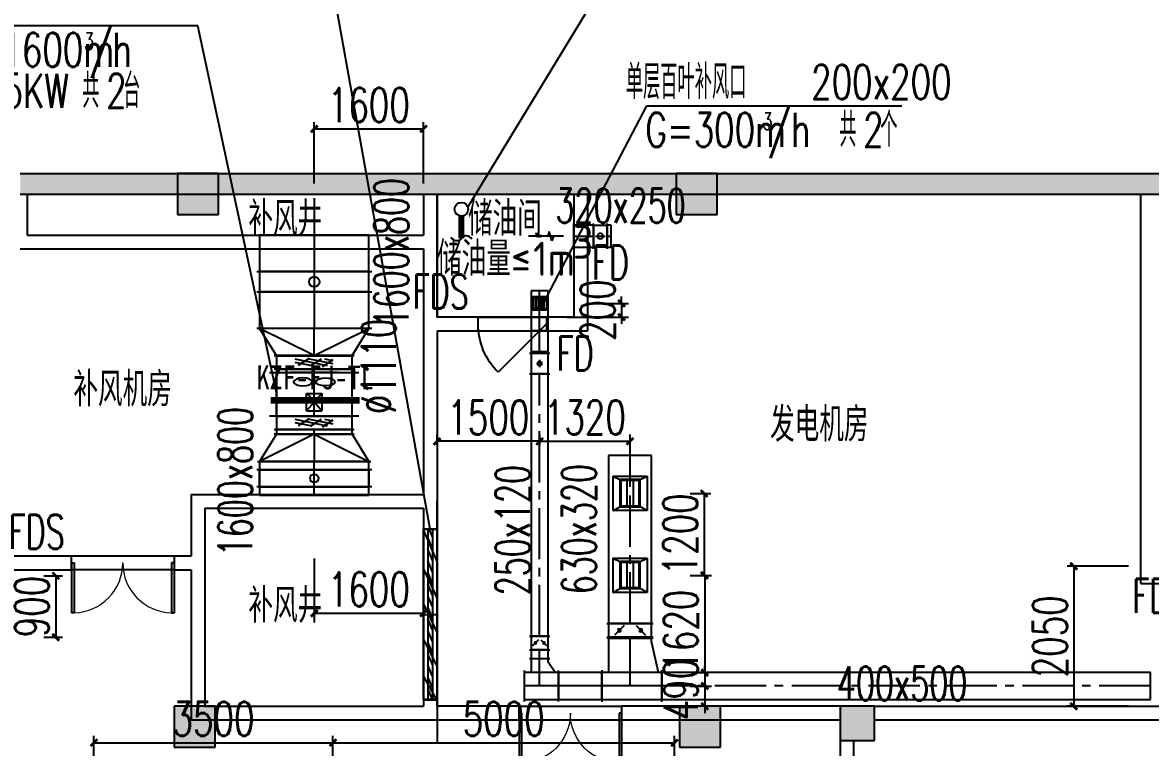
# Model space of a CAD drawing. Extents: x -70335 to 1144202, y 0 to 1100440.
# Drawn here: x 205474 to 221982, y 1000454 to 1011069 of the extents above; entities that cross this region are included whole.
import ezdxf
from ezdxf.enums import TextEntityAlignment as Align

# ---------------------------------------------------------------- set-up
doc = ezdxf.new("R2010")
doc.units = 0
doc.header["$LTSCALE"] = 1000
doc.linetypes.add('CENTER2', pattern=[1.125, 0.75, -0.125, 0.125, -0.125])
for name, color, linetype in [('0-标注', 4, 'Continuous'), ('1-标注', 2, 'Continuous'), ('2-房间名称', 7, 'Continuous'), ('3-建筑', 7, 'Continuous'), ('3-淡显', 8, 'Continuous'), ('DUCT-加压送风中心线', 5, 'CENTER2'), ('DUCT-加压送风法兰', 2, 'Continuous'), ('DUCT-加压送风管', 1, 'Continuous'), ('DUCT-加压送风管端线', 2, 'Continuous'), ('DUCT-加压送风阀门', 7, 'Continuous'), ('DUCT-排烟中心线', 5, 'CENTER2'), ('DUCT-排烟标注', 3, 'Continuous'), ('DUCT-排烟法兰', 4, 'Continuous'), ('DUCT-排烟管', 1, 'Continuous'), ('DUCT-排烟管端线', 4, 'Continuous'), ('DUCT-排烟阀门', 7, 'Continuous'), ('DUCT-排风风口', 7, 'Continuous'), ('FL', 7, 'Continuous'), ('L', 7, 'Continuous'), ('OTHER', 7, 'Continuous'), ('加压送风系统', 2, 'Continuous'), ('抗震支吊架', 2, 'Continuous'), ('标注-', 4, 'Continuous'), ('箭头', 7, 'Continuous')]:
    doc.layers.add(name, color=color, linetype=linetype)
doc.layers.add('阀门标注', color=6, linetype='Continuous', lineweight=0)
doc.styles.add('kzcad', font='', dxfattribs={"width": 0.8})
doc.styles.get("Standard").update_dxf_attribs({"font": 'gbenor.shx', "bigfont": 'gbcbig.shx'})
doc.styles.add('XP-BZ', font='simplex.shx', dxfattribs={"width": 0.65, "bigfont": 'gbcbig.shx'})
doc.styles.add('设备标注', font='simplex.shx', dxfattribs={"width": 0.7, "bigfont": 'gbcbig.shx'})
doc.styles.get('kzcad').set_extended_font_data('SimSun')
doc.dimstyles.new('sm150', dxfattribs={"dimtxt": 500, "dimasz": 100, "dimexe": 100, "dimexo": 75, "dimgap": 100, "dimtad": 1, "dimdec": 0, "dimrnd": 10, "dimzin": 0, "dimdsep": 46, "dimtxsty": '设备标注', "dimblk": 'ARCHTICK', "dimcen": 0.09, "dimclrd": 4, "dimclre": 4, "dimclrt": 4, "dimadec": 0, "dimazin": 0, "dimtfac": 1, "dimtdec": 0, "dimtix": 1, "dimtmove": 2, "dimatfit": 3, "dimldrblk": 'ARCHTICK', "dimfxl": 800, "dimfxlon": 1, "dimtolj": 1, "dimtzin": 0, "dimarcsym": 0})

# ---------------------------------------------------------------- blocks, each defined once
blk = doc.blocks.new('_ArchTick')
at = {"color": 0, "linetype": 'ByBlock', "const_width": 0.4}
blk.add_lwpolyline([(-0.5, -0.5), (0.5, 0.5)], dxfattribs=at)
blk = doc.blocks.new('*D1160')
at = {"layer": '1-标注', "color": 4, "lineweight": -2, "transparency": 16777216}
for p, q in [((206519, 1000181), (206519, 1000623)), ((210017, 1000181), (210017, 1000623)), ((206519, 1000523), (210017, 1000523))]:
    blk.add_line(p, q, dxfattribs=at)
at = {"layer": 'Defpoints', "color": 0, "transparency": 16777216}
for p in [(210017, 1000523), (206519, 999158, 2600), (210017, 999158, 2600)]:
    blk.add_point(p, dxfattribs=at)
at = {"layer": '1-标注', "color": 4, "lineweight": -2, "transparency": 16777216, "xscale": 100, "yscale": 100, "zscale": 100, "rotation": 180}
blk.add_blockref('_ArchTick', (206519, 1000523), dxfattribs=at)
at = {"layer": '1-标注', "color": 4, "lineweight": -2, "transparency": 16777216, "xscale": 100, "yscale": 100, "zscale": 100}
blk.add_blockref('_ArchTick', (210017, 1000523), dxfattribs=at)
at = {"layer": '1-标注', "color": 4, "transparency": 16777216, "insert": (208268, 1000873), "char_height": 500, "attachment_point": 5, "style": '设备标注'}
blk.add_mtext('\\A1;3500', dxfattribs=at)
blk = doc.blocks.new('*D1161')
at = {"layer": '1-标注', "color": 4, "lineweight": -2, "transparency": 16777216}
for p, q in [((210017, 1000282), (210017, 1000623)), ((215017, 999926), (215017, 1000623)), ((210017, 1000523), (215017, 1000523))]:
    blk.add_line(p, q, dxfattribs=at)
at = {"layer": 'Defpoints', "color": 0, "transparency": 16777216}
for p in [(215017, 1000523), (210017, 1000207), (215017, 999851)]:
    blk.add_point(p, dxfattribs=at)
at = {"layer": '1-标注', "color": 4, "lineweight": -2, "transparency": 16777216, "xscale": 100, "yscale": 100, "zscale": 100, "rotation": 180}
blk.add_blockref('_ArchTick', (210017, 1000523), dxfattribs=at)
at = {"layer": '1-标注', "color": 4, "lineweight": -2, "transparency": 16777216, "xscale": 100, "yscale": 100, "zscale": 100}
blk.add_blockref('_ArchTick', (215017, 1000523), dxfattribs=at)
at = {"layer": '1-标注', "color": 4, "transparency": 16777216, "insert": (212517, 1000873), "char_height": 500, "attachment_point": 5, "style": '设备标注'}
blk.add_mtext('\\A1;5000', dxfattribs=at)
blk = doc.blocks.new('A$C7F19734B')
at = {"layer": 'FL'}
blk.add_line((64, 0), (64, 479), dxfattribs=at)
at = {"layer": 'L'}
blk.add_solid([(88, 303), (39, 303), (64, 479)], dxfattribs=at)
at = {"layer": 'OTHER'}
for p, q in [((-2, 195), (64, 216)), ((130, 159), (-2, 195)), ((64, 138), (130, 159))]:
    blk.add_line(p, q, dxfattribs=at)
blk = doc.blocks.new('A$C6E3E0467')
at = {"layer": '箭头', "color": 7, "xscale": -2.1260625, "yscale": 2.1260625, "zscale": 2.1260625, "rotation": 270}
blk.add_blockref('A$C7F19734B', (0, 0), dxfattribs=at)
blk = doc.blocks.new('*D1173')
at = {"layer": '1-标注', "color": 4, "lineweight": -2, "transparency": 16777216}
for p, q in [((215525, 1001549), (215359, 1001549)), ((215459, 1001549), (215459, 1001649)), ((215459, 1001549), (215459, 1001057)), ((215459, 1001057), (215359, 1001057)), ((215459, 1001057), (215459, 1000957))]:
    blk.add_line(p, q, dxfattribs=at)
at = {"layer": 'Defpoints', "color": 0, "transparency": 16777216}
for p in [(215600, 1001549, 3), (215459, 1001057), (215517, 1001057)]:
    blk.add_point(p, dxfattribs=at)
at = {"layer": '1-标注', "color": 4, "lineweight": -2, "transparency": 16777216, "xscale": 100, "yscale": 100, "zscale": 100}
for p, rotation in [((215459, 1001549), 270), ((215459, 1001057), 90)]:
    blk.add_blockref('_ArchTick', p, dxfattribs=dict(at, rotation=rotation))
at = {"layer": '1-标注', "color": 4, "transparency": 16777216, "insert": (215109, 1001303), "char_height": 500, "attachment_point": 5, "rotation": 90, "style": '设备标注'}
blk.add_mtext('\\A1;490', dxfattribs=at)
blk = doc.blocks.new('*D1174')
at = {"layer": '1-标注', "color": 4, "lineweight": -2, "transparency": 16777216}
for p, q in [((211542, 1004888), (211542, 1005037)), ((213043, 1004888), (213043, 1005037)), ((213043, 1004937), (211542, 1004937))]:
    blk.add_line(p, q, dxfattribs=at)
at = {"layer": 'Defpoints', "color": 0, "transparency": 16777216}
for p in [(211542, 1004937), (211542, 1004813), (213043, 1004813)]:
    blk.add_point(p, dxfattribs=at)
at = {"layer": '1-标注', "color": 4, "lineweight": -2, "transparency": 16777216, "xscale": 100, "yscale": 100, "zscale": 100, "rotation": 180}
blk.add_blockref('_ArchTick', (211542, 1004937), dxfattribs=at)
at = {"layer": '1-标注', "color": 4, "lineweight": -2, "transparency": 16777216, "xscale": 100, "yscale": 100, "zscale": 100}
blk.add_blockref('_ArchTick', (213043, 1004937), dxfattribs=at)
at = {"layer": '1-标注', "color": 4, "transparency": 16777216, "insert": (212292, 1005287), "char_height": 500, "attachment_point": 5, "style": '设备标注'}
blk.add_mtext('\\A1;1500', dxfattribs=at)
blk = doc.blocks.new('*D1175')
at = {"layer": '1-标注', "color": 4, "lineweight": -2, "transparency": 16777216}
for p, q in [((213043, 1004888), (213043, 1005037)), ((214366, 1004376), (214366, 1005037)), ((213043, 1004937), (214366, 1004937))]:
    blk.add_line(p, q, dxfattribs=at)
at = {"layer": 'Defpoints', "color": 0, "transparency": 16777216}
for p in [(214366, 1004937), (213043, 1004813), (214366, 1004301, 3)]:
    blk.add_point(p, dxfattribs=at)
at = {"layer": '1-标注', "color": 4, "lineweight": -2, "transparency": 16777216, "xscale": 100, "yscale": 100, "zscale": 100, "rotation": 180}
blk.add_blockref('_ArchTick', (213043, 1004937), dxfattribs=at)
at = {"layer": '1-标注', "color": 4, "lineweight": -2, "transparency": 16777216, "xscale": 100, "yscale": 100, "zscale": 100}
blk.add_blockref('_ArchTick', (214366, 1004937), dxfattribs=at)
at = {"layer": '1-标注', "color": 4, "transparency": 16777216, "insert": (213704, 1005287), "char_height": 500, "attachment_point": 5, "style": '设备标注'}
blk.add_mtext('\\A1;1320', dxfattribs=at)
blk = doc.blocks.new('*D1176')
at = {"layer": '1-标注', "color": 4, "lineweight": -2, "transparency": 16777216}
for p, q in [((214241, 1006957), (214241, 1007057)), ((213964, 1006957), (214341, 1006957)), ((214241, 1006957), (214241, 1006757)), ((213441, 1006757), (214341, 1006757)), ((214241, 1006757), (214241, 1006657))]:
    blk.add_line(p, q, dxfattribs=at)
at = {"layer": 'Defpoints', "color": 0, "transparency": 16777216}
for p in [(213143, 1006957, 2600), (213143, 1006757), (214241, 1006757)]:
    blk.add_point(p, dxfattribs=at)
at = {"layer": '1-标注', "color": 4, "lineweight": -2, "transparency": 16777216, "xscale": 100, "yscale": 100, "zscale": 100}
for p, rotation in [((214241, 1006957), 270), ((214241, 1006757), 90)]:
    blk.add_blockref('_ArchTick', p, dxfattribs=dict(at, rotation=rotation))
at = {"layer": '1-标注', "color": 4, "transparency": 16777216, "insert": (213891, 1006857), "char_height": 500, "attachment_point": 5, "rotation": 90, "style": '设备标注'}
blk.add_mtext('\\A1;200', dxfattribs=at)
blk = doc.blocks.new('*D1219')
at = {"layer": '1-标注', "color": 4, "lineweight": -2, "transparency": 16777216}
for p, q in [((221661, 1003107), (220761, 1003107)), ((220861, 1003107), (220861, 1001057)), ((221661, 1001057), (220761, 1001057))]:
    blk.add_line(p, q, dxfattribs=at)
at = {"layer": 'Defpoints', "color": 0, "transparency": 16777216}
for p in [(222969, 1003107), (220861, 1001057), (222297, 1001057)]:
    blk.add_point(p, dxfattribs=at)
at = {"layer": '1-标注', "color": 4, "lineweight": -2, "transparency": 16777216, "xscale": 100, "yscale": 100, "zscale": 100}
for p, rotation in [((220861, 1003107), 90), ((220861, 1001057), 270)]:
    blk.add_blockref('_ArchTick', p, dxfattribs=dict(at, rotation=rotation))
at = {"layer": '1-标注', "color": 4, "transparency": 16777216, "insert": (220511, 1002082), "char_height": 500, "attachment_point": 5, "rotation": 90, "style": '设备标注'}
blk.add_mtext('\\A1;2050', dxfattribs=at)
blk = doc.blocks.new('*D1220')
at = {"layer": '1-标注', "color": 4, "lineweight": -2, "transparency": 16777216}
for p, q in [((215246, 1004174), (215550, 1004174)), ((215450, 1004174), (215450, 1002974)), ((215246, 1002974), (215550, 1002974))]:
    blk.add_line(p, q, dxfattribs=at)
at = {"layer": 'Defpoints', "color": 0, "transparency": 16777216}
for p in [(214616, 1004174, 2600), (214616, 1002974, 2600), (215450, 1002974)]:
    blk.add_point(p, dxfattribs=at)
at = {"layer": '1-标注', "color": 4, "lineweight": -2, "transparency": 16777216, "xscale": 100, "yscale": 100, "zscale": 100}
for p, rotation in [((215450, 1004174), 90), ((215450, 1002974), 270)]:
    blk.add_blockref('_ArchTick', p, dxfattribs=dict(at, rotation=rotation))
at = {"layer": '1-标注', "color": 4, "transparency": 16777216, "insert": (215100, 1003574), "char_height": 500, "attachment_point": 5, "rotation": 90, "style": '设备标注'}
blk.add_mtext('\\A1;1200', dxfattribs=at)
blk = doc.blocks.new('*D1221')
at = {"layer": '1-标注', "color": 4, "lineweight": -2, "transparency": 16777216}
for p, q in [((215321, 1002974), (215559, 1002974)), ((215459, 1002974), (215459, 1001354)), ((215242, 1001354), (215559, 1001354))]:
    blk.add_line(p, q, dxfattribs=at)
at = {"layer": 'Defpoints', "color": 0, "transparency": 16777216}
for p in [(215246, 1002974), (215167, 1001354, 3), (215459, 1001354)]:
    blk.add_point(p, dxfattribs=at)
at = {"layer": '1-标注', "color": 4, "lineweight": -2, "transparency": 16777216, "xscale": 100, "yscale": 100, "zscale": 100}
for p, rotation in [((215459, 1002974), 90), ((215459, 1001354), 270)]:
    blk.add_blockref('_ArchTick', p, dxfattribs=dict(at, rotation=rotation))
at = {"layer": '1-标注', "color": 4, "transparency": 16777216, "insert": (215109, 1002164), "char_height": 500, "attachment_point": 5, "rotation": 90, "style": '设备标注'}
blk.add_mtext('\\A1;1620', dxfattribs=at)
blk = doc.blocks.new('*D1257')
at = {"layer": '1-标注', "color": 4, "lineweight": -2, "transparency": 16777216}
for p, q in [((205787, 1002968), (206060, 1002968)), ((205960, 1002968), (205960, 1002069)), ((205787, 1002069), (206060, 1002069))]:
    blk.add_line(p, q, dxfattribs=at)
at = {"layer": 'Defpoints', "color": 0, "transparency": 16777216}
for p in [(205104, 1002968, 3000), (205104, 1002069, 3000), (205960, 1002069)]:
    blk.add_point(p, dxfattribs=at)
at = {"layer": '1-标注', "color": 4, "lineweight": -2, "transparency": 16777216, "xscale": 100, "yscale": 100, "zscale": 100}
for p, rotation in [((205960, 1002968), 90), ((205960, 1002069), 270)]:
    blk.add_blockref('_ArchTick', p, dxfattribs=dict(at, rotation=rotation))
at = {"layer": '1-标注', "color": 4, "transparency": 16777216, "insert": (205610, 1002518), "char_height": 500, "attachment_point": 5, "rotation": 90, "style": '设备标注'}
blk.add_mtext('\\A1;900', dxfattribs=at)
blk = doc.blocks.new('$DGFH')
blk.add_lwpolyline([(0.07, -1.01, -0.575183), (0, 0, 0.604745), (-0.11, 1.01, 16.924828)], format="xyb")
blk = doc.blocks.new('$WINLIB2D$00000039')
at = {"color": 0}
for points in [[(-0.5, 0.5), (-0.5, -0.5)], [(0.5, 0.5), (-0.5, 0.5)], [(0.5, -0.5), (0.5, 0.5)], [(-0.5, 0.1667), (0.5, 0.1667)], [(-0.3839, -0.1667), (-0.448, 0.1667)], [(-0.3159, -0.1667), (-0.38, 0.1667)], [(-0.2479, -0.1667), (-0.312, 0.1667)], [(-0.1799, -0.1667), (-0.244, 0.1667)], [(-0.1119, -0.1667), (-0.176, 0.1667)], [(-0.0439, -0.1667), (-0.108, 0.1667)], [(0.0241, -0.1667), (-0.04, 0.1667)], [(0.0921, -0.1667), (0.028, 0.1667)], [(0.16, -0.1667), (0.0959, 0.1667)], [(0.228, -0.1667), (0.1639, 0.1667)], [(0.296, -0.1667), (0.2319, 0.1667)], [(0.364, -0.1667), (0.2999, 0.1667)], [(0.432, -0.1667), (0.3679, 0.1667)], [(0.5, -0.1667), (0.4359, 0.1667)], [(-0.4519, -0.1667), (-0.5, 0.0836)], [(-0.5, -0.1667), (0.5, -0.1667)], [(0.5, -0.5), (-0.5, -0.5)]]:
    blk.add_lwpolyline(points, dxfattribs=at)
blk = doc.blocks.new('$DorLib2D$00000002')
for p, q in [((-0.5, 0), (-0.5, 0.4875)), ((-0.475, 0.4875), (-0.5, 0.4875)), ((-0.475, 0), (-0.475, 0.4875)), ((0.475, 0), (0.475, 0.4875)), ((0.475, 0.4875), (0.5, 0.4875)), ((0.5, 0), (0.5, 0.4875)), ((-0.5, 0), (-0.475, 0)), ((0.5, 0), (0.475, 0))]:
    blk.add_line(p, q)
at = {"lineweight": 13}
for centre, start, end in [((-0.4875, 0), 0, 88.53072), ((0.4875, 0), 91.46928, 180)]:
    blk.add_arc(centre, 0.4875, start, end, dxfattribs=at)
blk = doc.blocks.new('$DorLib2D$00000114')
at = {"color": 0}
blk.add_line((0.5, 0), (-0.207, 0.707), dxfattribs=at)
blk.add_arc((0.5, 0), 1, 135, 180, dxfattribs=at)
blk = doc.blocks.new('*D2923')
at = {"layer": '1-标注', "color": 4, "lineweight": -2, "transparency": 16777216}
for p, q in [((209744, 1008712), (209744, 1009612)), ((209744, 1009512), (211342, 1009512)), ((211342, 1008712), (211342, 1009612))]:
    blk.add_line(p, q, dxfattribs=at)
at = {"layer": 'Defpoints', "color": 0, "transparency": 16777216}
for p in [(211342, 1009512), (209744, 1007957), (211342, 1007957)]:
    blk.add_point(p, dxfattribs=at)
at = {"layer": '1-标注', "color": 4, "lineweight": -2, "transparency": 16777216, "xscale": 100, "yscale": 100, "zscale": 100, "rotation": 180}
blk.add_blockref('_ArchTick', (209744, 1009512), dxfattribs=at)
at = {"layer": '1-标注', "color": 4, "lineweight": -2, "transparency": 16777216, "xscale": 100, "yscale": 100, "zscale": 100}
blk.add_blockref('_ArchTick', (211342, 1009512), dxfattribs=at)
at = {"layer": '1-标注', "color": 4, "transparency": 16777216, "insert": (210543, 1009862), "char_height": 500, "attachment_point": 5, "style": '设备标注'}
blk.add_mtext('\\A1;1600', dxfattribs=at)
blk = doc.blocks.new('*D2924')
at = {"layer": '1-标注', "color": 4, "lineweight": -2, "transparency": 16777216}
for p, q in [((209744, 1003220), (209744, 1002320)), ((211342, 1003220), (211342, 1002320)), ((209744, 1002420), (211342, 1002420))]:
    blk.add_line(p, q, dxfattribs=at)
at = {"layer": 'Defpoints', "color": 0, "transparency": 16777216}
for p in [(209744, 1004149, 3), (211342, 1003957), (211342, 1002420)]:
    blk.add_point(p, dxfattribs=at)
at = {"layer": '1-标注', "color": 4, "lineweight": -2, "transparency": 16777216, "xscale": 100, "yscale": 100, "zscale": 100, "rotation": 180}
blk.add_blockref('_ArchTick', (209744, 1002420), dxfattribs=at)
at = {"layer": '1-标注', "color": 4, "lineweight": -2, "transparency": 16777216, "xscale": 100, "yscale": 100, "zscale": 100}
blk.add_blockref('_ArchTick', (211342, 1002420), dxfattribs=at)
at = {"layer": '1-标注', "color": 4, "transparency": 16777216, "insert": (210543, 1002770), "char_height": 500, "attachment_point": 5, "style": '设备标注'}
blk.add_mtext('\\A1;1600', dxfattribs=at)
blk = doc.blocks.new('00000593Cent')
at = {"lineweight": -2}
blk.add_line((-218.75, 0), (218.75, 0), dxfattribs=at)
at = {"color": 0, "linetype": 'ByBlock', "lineweight": -2}
blk.add_circle((0, 0), 125, dxfattribs=at)
blk = doc.blocks.new('00000593Body')
at = {"color": 0, "linetype": 'ByBlock', "lineweight": -2}
for p, q in [((250, 500), (-250, 500)), ((-250, -500), (-250, 500)), ((250, -500), (250, 500)), ((-250, -500), (250, -500))]:
    blk.add_line(p, q, dxfattribs=at)
blk = doc.blocks.new('00000589Body')
at = {"color": 0, "linetype": 'ByBlock', "lineweight": -2}
for p, q in [((250, 500), (-250, 500)), ((-250, -500), (-250, 500)), ((250, -500), (250, 500)), ((-250, -500), (250, -500))]:
    blk.add_line(p, q, dxfattribs=at)
at = {"color": 0, "linetype": 'ByBlock'}
for p, q in [((-125, -174), (120, 250)), ((-125, 26), (4, 250)), ((145, 69), (-105, 213)), ((125, -93), (-125, 51)), ((-53, -250), (125, 59)), ((96, -246), (-154, -102)), ((62, -250), (125, -141))]:
    blk.add_line(p, q, dxfattribs=at)
blk = doc.blocks.new('$风口$00000150')
for p, q in [((200, 450), (200, -450)), ((0, 300), (0, -300)), ((0, 300), (200, 300)), ((0, 294.9), (200, 183.8)), ((0, 158.6), (200, 55.5)), ((0, 35.7), (200, -65.2)), ((0, -88.2), (200, -184)), ((0, -217.8), (192.7, -300)), ((0, -300), (200, -300))]:
    blk.add_line(p, q)
blk = doc.blocks.new('$风口$00000108')
for p, q in [((-250, 135), (-190, 75)), ((-250, -135), (-250, 135)), ((250, 135), (200, 75)), ((250, 135), (250, -135)), ((200, 25), (-190, 25)), ((-250, -135), (-190, -75)), ((200, -25), (-190, -25)), ((200, -75), (250, -135)), ((250, -135), (-250, -135))]:
    blk.add_line(p, q)
at = {"linetype": 'Continuous'}
blk.add_line((250, 135), (-250, 135), dxfattribs=at)
at = {"lineweight": 40}
for p, q in [((-190, 75), (200, 75)), ((-190, -75), (-190, 75)), ((200, 75), (200, -75)), ((-190, -75), (200, -75))]:
    blk.add_line(p, q, dxfattribs=at)
blk = doc.blocks.new('00000556Cent_UP')
at = {"color": 0, "linetype": 'ByBlock', "lineweight": -2}
blk.add_line((175, -175), (-175, 175), dxfattribs=at)
for radius in [55.4, 37.5, 26.8]:
    blk.add_circle((0, 0), radius, dxfattribs=at)
blk = doc.blocks.new('00000556Cent_DN')
at = {"color": 0, "linetype": 'ByBlock', "lineweight": -2}
blk.add_line((175, 175), (-175, -175), dxfattribs=at)
for radius in [55.4, 37.5, 26.8]:
    blk.add_circle((0, 0), radius, dxfattribs=at)
blk = doc.blocks.new('00000556Body')
at = {"color": 0, "linetype": 'ByBlock', "lineweight": -2}
for p, q in [((250, 500), (-250, 500)), ((-250, -500), (-250, 500)), ((250, -500), (250, 500)), ((-250, -500), (250, -500))]:
    blk.add_line(p, q, dxfattribs=at)
blk = doc.blocks.new('00000594Cent')
at = {"lineweight": -2}
blk.add_line((-218.75, 0), (218.75, 0), dxfattribs=at)
at = {"color": 0, "linetype": 'ByBlock', "lineweight": -2}
blk.add_circle((0, 0), 125, dxfattribs=at)
blk = doc.blocks.new('00000594Body')
at = {"color": 0, "linetype": 'ByBlock', "lineweight": -2}
for p, q in [((-250, -500), (-250, 500)), ((250, 500), (-250, 500)), ((250, -500), (250, 500)), ((-250, -500), (250, -500))]:
    blk.add_line(p, q, dxfattribs=at)

msp = doc.modelspace()

# ---------------------------------------------------------------- hatches: boundary and pattern name
at = {"layer": '3-淡显'}
for points in [[(205441.7, 1008856.6), (205441.7, 1008556.6), (211441.7, 1008556.6), (211441.7, 1008856.6)], [(211441.7, 1008856.6), (211441.7, 1008556.6), (213641.7, 1008556.6), (213641.7, 1008856.6)], [(213641.7, 1008856.6), (213641.7, 1008556.6), (221941.7, 1008556.6), (221941.7, 1008856.6)], [(221941.7, 1008856.6), (221941.7, 1008556.6), (223241.7, 1008556.6), (223241.7, 1008856.6)], [(217941.7, 1000556.6), (217941.7, 1001056.6), (217441.7, 1001056.6), (217441.7, 1000556.6)]]:
    msp.add_hatch(color=256, dxfattribs=at).paths.add_polyline_path(points)
h = msp.add_hatch(color=256, dxfattribs=at)
h.dxf.hatch_style = 1
h.paths.add_polyline_path([(208341.7, 1008856.6), (207741.7, 1008856.6), (207741.7, 1008256.6), (208341.7, 1008256.6)])
h = msp.add_hatch(color=256, dxfattribs=at)
h.dxf.hatch_style = 1
h.paths.add_polyline_path([(215641.7, 1008856.6), (215041.7, 1008856.6), (215041.7, 1008256.6), (215641.7, 1008256.6)])
h = msp.add_hatch(color=256, dxfattribs=at)
h.dxf.hatch_style = 1
h.paths.add_polyline_path([(208291.7, 1001056.6), (207691.7, 1001056.6), (207691.7, 1000456.6), (208291.7, 1000456.6)])
h = msp.add_hatch(color=256, dxfattribs=at)
h.dxf.hatch_style = 1
h.paths.add_polyline_path([(215691.7, 1001056.6), (215091.7, 1001056.6), (215091.7, 1000456.6), (215691.7, 1000456.6)])
h = msp.add_hatch(color=256, dxfattribs=at)
h.dxf.hatch_style = 1
h.paths.add_polyline_path([(217941.7, 1001056.6), (217441.7, 1001056.6), (217441.7, 1000556.6), (217941.7, 1000556.6)])

# ---------------------------------------------------------------- linework, layer by layer
at = {"layer": '0-标注', "const_width": 90}
msp.add_lwpolyline([(211896.6, 1007908.7), (211896.6, 1007908.7, 0.4142136), (211896.6, 1007908.7), (211896.6, 1008236)], format="xyb", dxfattribs=at)
at = {"layer": '0-标注'}
msp.add_circle((211896.6, 1008336), 100, dxfattribs=at)
at = {"layer": '1-标注'}
msp.add_lwpolyline([(211541.7, 1008556.6), (213541.7, 1008556.6), (213541.7, 1006756.6), (211541.7, 1006756.6)], close=True, dxfattribs=at)
at = {"layer": '3-建筑'}
for p, q in [((205441.7, 1008856.6), (211441.7, 1008856.6)), ((211441.7, 1008856.6), (213641.7, 1008856.6)), ((213641.7, 1008856.6), (221941.7, 1008856.6)), ((221941.7, 1008856.6), (223241.7, 1008856.6)), ((205441.7, 1008556.6), (211441.7, 1008556.6)), ((205541.7, 1008556.6), (205541.7, 1007956.6)), ((211341.7, 1008556.6), (211341.7, 1007956.6)), ((211441.7, 1008556.6), (213641.7, 1008556.6)), ((211541.7, 1008556.6), (211541.7, 1007856.6)), ((213541.7, 1008556.6), (213541.7, 1006756.6)), ((213641.7, 1008556.6), (221941.7, 1008556.6)), ((213741.7, 1008556.6), (213741.7, 1006556.6)), ((221841.7, 1004456.6), (221841.7, 1008556.6)), ((221941.7, 1008556.6), (223241.7, 1008556.6)), ((205541.7, 1007956.6), (211341.7, 1007956.6)), ((211541.7, 1007856.6), (211541.7, 1006756.6)), ((205441.7, 1007756.6), (211341.7, 1007756.6)), ((211341.7, 1007756.6), (211341.7, 1006656.6)), ((211341.7, 1006656.6), (211341.7, 1004156.6)), ((212141.7, 1006756.6), (211541.7, 1006756.6)), ((212141.7, 1006756.6), (213141.7, 1006756.6)), ((212141.7, 1006556.6), (212141.7, 1006756.6)), ((213541.7, 1006756.6), (213141.7, 1006756.6)), ((213141.7, 1006756.6), (213141.7, 1006556.6)), ((211541.7, 1006556.6), (212141.7, 1006556.6)), ((211541.7, 1006556.6), (211541.7, 1004056.6)), ((212141.7, 1006556.6), (213141.7, 1006556.6)), ((213141.7, 1006556.6), (213741.7, 1006556.6)), ((221841.7, 1002856.6), (221841.7, 1004456.6)), ((207941.7, 1004156.6), (211341.7, 1004156.6)), ((207941.7, 1004156.6), (207941.7, 1003256.6)), ((211541.7, 1003656.6), (211541.7, 1004056.6)), ((208141.7, 1003956.6), (211341.7, 1003956.6)), ((208141.7, 1003956.6), (208141.7, 1003156.6)), ((211341.7, 1003956.6), (211341.7, 1003656.6)), ((211341.7, 1003656.6), (211541.7, 1003656.6)), ((206191.7, 1003256.6), (200341.7, 1003256.6)), ((206191.7, 1003056.6), (206191.7, 1003256.6)), ((207691.7, 1003256.6), (206191.7, 1003256.6)), ((207941.7, 1003256.6), (207691.7, 1003256.6)), ((207691.7, 1003256.6), (207691.7, 1003056.6)), ((200341.7, 1003056.6), (206191.7, 1003056.6)), ((207691.7, 1003056.6), (206191.7, 1003056.6)), ((207691.7, 1003056.6), (207941.7, 1003056.6)), ((207941.7, 1003056.6), (207941.7, 1000856.6)), ((208141.7, 1003156.6), (208141.7, 1001056.6)), ((221841.7, 1002856.6), (223341.7, 1002856.6)), ((208141.7, 1001056.6), (211341.7, 1001056.6)), ((211541.7, 1001156.6), (211341.7, 1001156.6)), ((211341.7, 1001156.6), (211341.7, 1001056.6)), ((211541.7, 1001056.6), (211541.7, 1001156.6)), ((212741.7, 1001056.6), (211541.7, 1001056.6)), ((212741.7, 1000856.6), (212741.7, 1001056.6)), ((212741.7, 1001056.6), (214241.7, 1001056.6)), ((217441.7, 1001056.6), (214241.7, 1001056.6)), ((214241.7, 1001056.6), (214241.7, 1000856.6)), ((217941.7, 1001056.6), (223841.7, 1001056.6)), ((207941.7, 1000856.6), (211441.7, 1000856.6)), ((211441.7, 1000856.6), (212741.7, 1000856.6)), ((212741.7, 1000856.6), (214241.7, 1000856.6)), ((214241.7, 1000856.6), (217441.7, 1000856.6)), ((217941.7, 1000856.6), (223841.7, 1000856.6)), ((217441.7, 1000556.6), (217441.7, 999606.6)), ((217641.7, 999606.6), (217641.7, 1000556.6))]:
    msp.add_line(p, q, dxfattribs=at)
at = {"layer": '3-淡显'}
for p, q in [((208341.7, 1008856.6), (207741.7, 1008856.6)), ((207741.7, 1008856.6), (207741.7, 1008256.6)), ((208341.7, 1008256.6), (208341.7, 1008856.6)), ((215641.7, 1008856.6), (215041.7, 1008856.6)), ((215041.7, 1008856.6), (215041.7, 1008256.6)), ((215641.7, 1008256.6), (215641.7, 1008856.6)), ((207741.7, 1008256.6), (208341.7, 1008256.6)), ((215041.7, 1008256.6), (215641.7, 1008256.6)), ((208291.7, 1001056.6), (207691.7, 1001056.6)), ((207691.7, 1001056.6), (207691.7, 1000456.6)), ((208291.7, 1000456.6), (208291.7, 1001056.6)), ((215691.7, 1001056.6), (215091.7, 1001056.6)), ((215091.7, 1001056.6), (215091.7, 1000456.6)), ((215691.7, 1000456.6), (215691.7, 1001056.6)), ((217941.7, 1001056.6), (217441.7, 1001056.6)), ((217441.7, 1001056.6), (217441.7, 1000556.6)), ((217941.7, 1000556.6), (217941.7, 1001056.6)), ((217441.7, 1000556.6), (217941.7, 1000556.6)), ((207691.7, 1000456.6), (208291.7, 1000456.6)), ((215091.7, 1000456.6), (215691.7, 1000456.6))]:
    msp.add_line(p, q, dxfattribs=at)
at = {"layer": 'DUCT-加压送风中心线'}
for p, q in [((209744, 1007956.6), (209744, 1007424.3)), ((209744, 1007123.9), (209744, 1006591.6)), ((209744, 1006191.4), (209744, 1006591.4)), ((209744, 1006191.6), (209744, 1006191.2)), ((209744, 1005307.9), (209744, 1005991.2)), ((209744, 1005042.3), (209744, 1005107.3)), ((209744, 1005042.1), (209744, 1004642.1)), ((214366.1, 1002269.2), (214366.1, 1004729)), ((209744, 1004520.5), (209744, 1004641.9)), ((209744, 1004148.8), (209744, 1004270.1)), ((211341.7, 1002402.7), (211541.7, 1002402.7)), ((214366.1, 1002054.2), (214366.1, 1002068.8)), ((214366.1, 1001354.2), (214366.1, 1002054.2)), ((213042.8, 1001354.2), (213042.8, 1001754.2)), ((213042.8, 1001354.2), (212817.8, 1001354.2)), ((213317.8, 1001354.2), (213042.8, 1001354.2)), ((213950.9, 1001354.2), (213318, 1001354.2)), ((214366.1, 1001354.2), (213951.1, 1001354.2)), ((214831.1, 1001354.2), (214366.1, 1001354.2)), ((221982.2, 1001354.2), (214831.3, 1001354.2))]:
    msp.add_line(p, q, dxfattribs=at)
at = {"layer": 'DUCT-加压送风法兰'}
for p, q in [((208904, 1007424.2), (210584, 1007424.2)), ((208904, 1007124), (210584, 1007124)), ((210584, 1006591.5), (208904, 1006591.5)), ((210329, 1006191.5), (209159, 1006191.5)), ((209159, 1006191.3), (210329, 1006191.3)), ((210329, 1005991.3), (209159, 1005991.3)), ((210103.9, 1005942.8), (209383.9, 1005942.8)), ((209384, 1005942.8), (210104, 1005942.8)), ((210329, 1005307.8), (209159, 1005307.8)), ((210329, 1005107.6), (209159, 1005107.6)), ((210329, 1005107.4), (209159, 1005107.4)), ((210329, 1005042.2), (209159, 1005042.2)), ((210584, 1004520.4), (208904, 1004520.4)), ((208914, 1004642), (210574, 1004642)), ((210584, 1004270.2), (208904, 1004270.2)), ((214026.1, 1002269.1), (214706.1, 1002269.1)), ((214026.1, 1002068.9), (214706.1, 1002068.9)), ((214706.1, 1002054.1), (214026.1, 1002054.1)), ((213192.8, 1001754.3), (212892.8, 1001754.3)), ((212817.7, 1001579.2), (212817.7, 1001129.2)), ((213317.9, 1001129.2), (213317.9, 1001579.2)), ((213951, 1001584.2), (213951, 1001124.2)), ((214831.2, 1001124.2), (214831.2, 1001584.2))]:
    msp.add_line(p, q, dxfattribs=at)
at = {"layer": 'DUCT-加压送风管'}
for p, q in [((208944, 1007956.6), (208944, 1007424.3)), ((210544, 1007956.6), (208944, 1007956.6)), ((210544, 1007424.3), (210544, 1007956.6)), ((208944, 1007424.3), (210544, 1007424.3)), ((208944, 1007123.9), (208944, 1006591.6)), ((210544, 1007123.9), (208944, 1007123.9)), ((210544, 1006591.6), (210544, 1007123.9)), ((208944, 1006591.6), (210544, 1006591.6)), ((209189, 1006191.4), (208944, 1006591.4)), ((209744, 1006191.4), (208944, 1006591.4)), ((209744, 1006191.4), (210544, 1006591.4)), ((210299, 1006191.4), (210544, 1006591.4)), ((209189, 1006191.6), (209189, 1006191.2)), ((210299, 1006191.6), (209189, 1006191.6)), ((209189, 1006191.2), (210299, 1006191.2)), ((210299, 1006191.2), (210299, 1006191.6)), ((210299, 1005991.2), (209189, 1005991.2)), ((209189, 1005991.2), (209189, 1005307.9)), ((210299, 1005307.9), (210299, 1005991.2)), ((209189, 1005307.9), (210299, 1005307.9)), ((209189, 1005042.1), (208944, 1004642.1)), ((209744, 1005042.1), (208944, 1004642.1)), ((210299, 1005107.3), (209189, 1005107.3)), ((209189, 1005107.3), (209189, 1005042.3)), ((209189, 1005042.3), (210299, 1005042.3)), ((209744, 1005042.1), (210544, 1004642.1)), ((210299, 1005042.3), (210299, 1005107.3)), ((210299, 1005042.1), (210544, 1004642.1)), ((214681.1, 1004729), (214051.1, 1004729)), ((214051.1, 1004729), (214051.1, 1002269.2)), ((214681.1, 1002269.2), (214681.1, 1004729)), ((210544, 1004641.9), (208944, 1004641.9)), ((208944, 1004641.9), (208944, 1004520.5)), ((208944, 1004520.5), (210544, 1004520.5)), ((208944, 1004270.3), (208944, 1004520.3)), ((210544, 1004520.5), (210544, 1004641.9)), ((210544, 1004520.3), (210544, 1004270.3)), ((210544, 1004270.1), (208944, 1004270.1)), ((208944, 1004270.1), (208944, 1004148.8)), ((210544, 1004148.8), (210544, 1004270.1)), ((208944, 1004148.8), (210544, 1004148.8)), ((211541.7, 1003652.7), (211341.7, 1003652.7)), ((211341.7, 1003652.7), (211341.7, 1001152.7)), ((211541.7, 1001152.7), (211541.7, 1003652.7)), ((214051.1, 1002269.2), (214681.1, 1002269.2)), ((214681.1, 1002068.8), (214051.1, 1002068.8)), ((214051.1, 1002068.8), (214051.1, 1002054.2)), ((214051.1, 1002054.2), (214681.1, 1002054.2)), ((214051.1, 1002054.2), (214051.1, 1001554.2)), ((214681.1, 1002054.2), (214681.1, 1002068.8)), ((214681.1, 1002004.2), (214681.1, 1002054.2)), ((214781.1, 1001554.2), (214681.1, 1002004.2)), ((212917.8, 1001754.2), (212917.8, 1001554.2)), ((213167.8, 1001704.2), (213167.8, 1001754.2)), ((213267.8, 1001554.2), (213167.8, 1001704.2)), ((212917.8, 1001554.2), (212817.8, 1001554.2)), ((213267.8, 1001554.2), (212917.8, 1001554.2)), ((213317.8, 1001554.2), (213267.8, 1001554.2)), ((213950.9, 1001554.2), (213318, 1001554.2)), ((213318, 1001554.2), (213318, 1001154.2)), ((213950.9, 1001154.2), (213950.9, 1001554.2)), ((214051.1, 1001554.2), (213951.1, 1001554.2)), ((214781.1, 1001554.2), (214051.1, 1001554.2)), ((214831.1, 1001554.2), (214781.1, 1001554.2)), ((221982.2, 1001554.2), (214831.3, 1001554.2)), ((214831.3, 1001554.2), (214831.3, 1001154.2)), ((221982.2, 1001154.2), (221982.2, 1001554.2)), ((211341.7, 1001152.7), (211541.7, 1001152.7)), ((212817.8, 1001154.2), (213317.8, 1001154.2)), ((213318, 1001154.2), (213950.9, 1001154.2)), ((213951.1, 1001154.2), (214831.1, 1001154.2)), ((214831.3, 1001154.2), (221982.2, 1001154.2))]:
    msp.add_line(p, q, dxfattribs=at)
at = {"layer": 'DUCT-加压送风管端线'}
for p, q in [((210544, 1007424.1), (208944, 1007424.1)), ((210544, 1007124.1), (208944, 1007124.1)), ((210544, 1006591.4), (208944, 1006591.4)), ((209189, 1006191.4), (210299, 1006191.4)), ((209189, 1006191.4), (210299, 1006191.4)), ((209189, 1005991.4), (210299, 1005991.4)), ((209189, 1005307.7), (210299, 1005307.7)), ((209189, 1005107.7), (210299, 1005107.7)), ((210299, 1005042.1), (209189, 1005042.1)), ((208944, 1004642.1), (210544, 1004642.1)), ((208944, 1004520.3), (210544, 1004520.3)), ((208944, 1004270.3), (210544, 1004270.3)), ((214681.1, 1002269), (214051.1, 1002269)), ((214681.1, 1002069), (214051.1, 1002069)), ((214681.1, 1002054.2), (214051.1, 1002054.2)), ((213167.8, 1001754.2), (212917.8, 1001754.2)), ((212817.8, 1001554.2), (212817.8, 1001154.2)), ((213317.8, 1001154.2), (213317.8, 1001554.2)), ((213951.1, 1001554.2), (213951.1, 1001154.2)), ((214831.1, 1001154.2), (214831.1, 1001554.2))]:
    msp.add_line(p, q, dxfattribs=at)
at = {"layer": 'DUCT-排烟中心线'}
for p, q in [((213541.7, 1007941.8), (213830.3, 1007941.8)), ((214030.9, 1007941.8), (214086.9, 1007941.8)), ((213041.7, 1006556.8), (213042.8, 1007142.4)), ((213042.8, 1006225.7), (213041.7, 1006556.6)), ((213042.8, 1002084.2), (213042.8, 1005925.3)), ((213042.8, 1001754.4), (213042.8, 1001883.8))]:
    msp.add_line(p, q, dxfattribs=at)
at = {"layer": 'DUCT-排烟法兰'}
for p, q in [((213541.6, 1007756.8), (213541.6, 1008126.8)), ((213830.4, 1007756.8), (213830.4, 1008126.8)), ((214030.6, 1007756.8), (214030.6, 1008126.8)), ((214030.8, 1007756.8), (214030.8, 1008126.8)), ((213166.7, 1006556.7), (212916.7, 1006556.7)), ((212892.8, 1006225.6), (213192.8, 1006225.6)), ((213167.8, 1006249.3), (212917.8, 1006249.3)), ((212892.8, 1005925.4), (213192.8, 1005925.4)), ((212892.8, 1002084.1), (213192.8, 1002084.1)), ((212892.8, 1001883.9), (213192.8, 1001883.9))]:
    msp.add_line(p, q, dxfattribs=at)
at = {"layer": 'DUCT-排烟管'}
for p, q in [((213830.3, 1008101.8), (213541.7, 1008101.8)), ((213541.7, 1008101.8), (213541.7, 1007781.8)), ((213830.3, 1007781.8), (213830.3, 1008101.8)), ((214086.9, 1008101.8), (214030.9, 1008101.8)), ((214030.9, 1008101.8), (214030.9, 1007781.8)), ((214086.9, 1007781.8), (214086.9, 1008101.8)), ((213541.7, 1007781.8), (213830.3, 1007781.8)), ((214030.9, 1007781.8), (214086.9, 1007781.8)), ((212917.8, 1007142.7), (212916.7, 1006557.1)), ((213167.8, 1007142.2), (212917.8, 1007142.7)), ((213166.7, 1006556.6), (213167.8, 1007142.2)), ((212916.7, 1006557.1), (213166.7, 1006556.6)), ((213166.7, 1006557.1), (212916.7, 1006556.2)), ((212916.7, 1006556.2), (212917.8, 1006225.3)), ((213167.8, 1006226.1), (213166.7, 1006557.1)), ((212917.8, 1006225.3), (213167.8, 1006226.1)), ((209194.1, 1005942.8, -2597), (210294.1, 1005942.8, -2597)), ((213167.8, 1005925.3), (212917.8, 1005925.3)), ((212917.8, 1005925.3), (212917.8, 1002084.2)), ((213167.8, 1002084.2), (213167.8, 1005925.3)), ((212917.8, 1002084.2), (213167.8, 1002084.2)), ((213167.8, 1001883.8), (212917.8, 1001883.8)), ((212917.8, 1001883.8), (212917.8, 1001754.4)), ((213167.8, 1001754.4), (213167.8, 1001883.8)), ((212917.8, 1001754.4), (213167.8, 1001754.4))]:
    msp.add_line(p, q, dxfattribs=at)
at = {"layer": 'DUCT-排烟管端线'}
for p, q in [((213830.5, 1007781.8), (213830.5, 1008101.8)), ((214030.5, 1007781.8), (214030.5, 1008101.8)), ((213167.8, 1006225.5), (212917.8, 1006225.5)), ((213167.8, 1005925.5), (212917.8, 1005925.5)), ((213167.8, 1002084), (212917.8, 1002084)), ((213167.8, 1001884), (212917.8, 1001884))]:
    msp.add_line(p, q, dxfattribs=at)
at = {"layer": 'DUCT-排烟阀门'}
for p, q in [((209089.8, 1005942.9, 3), (210398.3, 1005942.9, 3)), ((209189, 1005307.8, 3), (209189, 1005942.8, 3)), ((210299, 1005307.8, 3), (210299, 1005942.8, 3)), ((209744.3, 1005637.7, 506), (209744, 1005777.9, 3)), ((209856.2, 1005637.7, -2994), (209632.3, 1005382.8, -2994)), ((209632.3, 1005382.8, 506), (209632.3, 1005637.7, 506)), ((209632.3, 1005637.7, 506), (209856.2, 1005637.7, 506)), ((209645.3, 1005637.7, -5594), (209856.2, 1005382.8, 506)), ((209856.2, 1005637.7, 506), (209856.2, 1005382.8, 506)), ((209632.3, 1005382.8, -2994), (209856.2, 1005382.8, -2994)), ((209089.8, 1005307.9, 3), (210398.3, 1005307.9, 3))]:
    msp.add_line(p, q, dxfattribs=at)
msp.add_circle((209743.7, 1005807.1, -2994), 29.2, dxfattribs=at)
at = {"layer": 'DUCT-排烟阀门', "extrusion": (0, 0, -1)}
msp.add_ellipse((209578, 1005807.1, -2994), major_axis=(135.7, 0), ratio=0.4307628, dxfattribs=at)
at = {"layer": 'DUCT-排烟阀门'}
msp.add_ellipse((209907.8, 1005807.1, -2994), major_axis=(-135.7, 0), ratio=0.4307628, dxfattribs=at)
at = {"layer": '抗震支吊架', "color": 2, "const_width": 100}
msp.add_lwpolyline([(209106.6, 1005537.7), (210406.6, 1005537.7)], dxfattribs=at)
at = {"layer": '标注-', "color": 2}
for p, q in [((211991.3, 1008368.1), (215553.7, 1014222.4)), ((211441.7, 1003652.7), (209621.9, 1013797.9)), ((208041.7, 1011019.6), (203604.7, 1011019.6)), ((209189, 1005649.5), (208041.7, 1011019.6)), ((213098.4, 1006959.5), (214613.5, 1009849)), ((214613.5, 1009849), (218344.8, 1009849))]:
    msp.add_line(p, q, dxfattribs=at)

# ---------------------------------------------------------------- block references
at = {"layer": '0-标注', "xscale": -150, "yscale": 150, "zscale": 150, "rotation": 90}
msp.add_blockref('$DGFH', (211896.6, 1007908.7), dxfattribs=at)
at = {"layer": '3-建筑', "zscale": 200.0000000065775}
for name, p, xscale, yscale in [('$DorLib2D$00000114', (212641.7, 1006656.6), 1000, -1000), ('$DorLib2D$00000002', (213491.7, 1000956.6), 1500, -1500)]:
    msp.add_blockref(name, p, dxfattribs=dict(at, xscale=xscale, yscale=yscale))
at = {"layer": '3-建筑'}
for name, p, xscale, yscale, zscale, rotation in [('$WINLIB2D$00000039', (211441.7, 1002406.6), 2500, -200.0000000065775, 2500, 270), ('$DorLib2D$00000002', (206941.7, 1003156.6), 1500, 1500, 199.9999983671296, 179.9999998170601)]:
    msp.add_blockref(name, p, dxfattribs=dict(at, xscale=xscale, yscale=yscale, zscale=zscale, rotation=rotation))
at = {"layer": 'DUCT-加压送风阀门'}
for name, p, xscale, yscale, rotation in [('00000593Body', (209744, 1007274.1, 3), 0.6, 1.6, 270.0000000012164), ('00000593Cent', (209744, 1007274.1, 3), 0.6, 0.6, 270.0000000012164), ('00000589Body', (209744, 1006091.4, 3), 0.4, 1.11, 89.99999999870809), ('00000589Body', (209744, 1005207.7, 3), 0.4, 1.11, 89.9999999993362), ('00000594Body', (209744, 1004395.3, 3), 0.5000000000000001, 1.6, 89.99999999985158), ('00000594Cent', (209744, 1004395.3, 3), 0.5000000000000001, 0.5000000000000001, 89.99999999985158), ('00000556Body', (214366.1, 1002169, 3), 0.4, 0.63, 270), ('00000556Cent_DN', (214208.6, 1002169, 3), -0.4, 0.4, 270), ('00000556Cent_UP', (214523.6, 1002169, 3), -0.4, 0.4, 270)]:
    msp.add_blockref(name, p, dxfattribs=dict(at, xscale=xscale, yscale=yscale, rotation=rotation))
at = {"layer": 'DUCT-排烟阀门'}
for name, p, xscale, yscale, rotation in [('00000593Body', (213930.5, 1007941.8, 2100), -0.4, 0.32, 180.0000000002079), ('00000593Cent', (213930.5, 1007941.8, 2100), -0.32, 0.32, 180.0000000002079), ('00000593Body', (213042.8, 1006075.5), 0.6, 0.25, 270), ('00000593Cent', (213042.8, 1006075.5), 0.25, 0.25, 270), ('00000556Body', (213042.8, 1001984), 0.4, 0.25, 270), ('00000556Cent_DN', (212980.3, 1001984), -0.25, 0.25, 270), ('00000556Cent_UP', (213105.3, 1001984), -0.25, 0.25, 270)]:
    msp.add_blockref(name, p, dxfattribs=dict(at, xscale=xscale, yscale=yscale, rotation=rotation))
at = {"layer": 'DUCT-排风风口', "xscale": 0.4, "yscale": 0.7407407407407408, "rotation": 90}
msp.add_blockref('$风口$00000108', (213042.8, 1006957.5, 2600), dxfattribs=at)
at = {"layer": 'DUCT-排风风口', "yscale": 1.851851851851852, "rotation": 90}
for p in [(214366.1, 1004174.4, 2600), (214366.1, 1002974.4, 2600)]:
    msp.add_blockref('$风口$00000108', p, dxfattribs=at)
at = {"layer": 'DUCT-排风风口', "yscale": 4.166666666666667}
msp.add_blockref('$风口$00000150', (211341.7, 1002402.7, 2600), dxfattribs=at)
at = {"layer": '加压送风系统', "ltscale": 1000, "xscale": 0.5, "yscale": 0.5, "zscale": 0.5, "rotation": 180}
msp.add_blockref('A$C6E3E0467', (213390.9, 1008009.3, -100), dxfattribs=at)

# ---------------------------------------------------------------- texts
at = {"layer": '2-房间名称'}
for s, p in [('补风井', (208780.6, 1007947.8)), ('储油间', (211993.4, 1007947.5)), ('3', (213529.3, 1007609.5)), ('储油量≤', (211541.7, 1007359.5)), ('1m', (212946, 1007359.5)), ('补风机房', (206219.1, 1005447.7)), ('发电机房', (216415.3, 1004933.3)), ('补风井', (208780.6, 1002282.8))]:
    msp.add_text(s, height=500, dxfattribs=at).set_placement(p)
at = {"layer": 'DUCT-排烟标注', "style": 'XP-BZ', "width": 0.65}
for s, p in [('1600x800', (211122.1, 1006606.5, 400)), ('%%C1110', (210937, 1005337.4, -2597)), ('1600x800', (208837.3, 1003254, 400)), ('250x120', (212897.9, 1002681.9, 400)), ('630x320', (213868.6, 1002695.4, 400))]:
    msp.add_text(s, height=500, rotation=90, dxfattribs=at).set_placement(p)
for s, p in [('320x250', (213273.5, 1008138.4, 400)), ('400x500', (217393.7, 1001140.4, 400))]:
    msp.add_text(s, height=500, dxfattribs=at).set_placement(p)
at = {"layer": '抗震支吊架', "color": 2, "style": 'kzcad', "width": 0.8}
msp.add_text('KZF-FJ-TL', height=350, rotation=359.88539, dxfattribs=at).set_placement((209756.6, 1005697.7), align=Align.CENTER)
at = {"layer": '标注-', "color": 2, "style": '设备标注', "width": 0.7}
for s, height, p in [('/h', 500, (206459.6, 1010419.6)), ('G=51600m', 500, (204159.6, 1010419.6)), ('3', 250, (206372.1, 1010669.6)), ('单层百叶补风口', 500, (214304.1, 1009949)), ('200x200', 500, (217016.6, 1009949)), ('N=15KW', 500, (204159.6, 1009819.6)), ('共', 500, (206347.1, 1009819.6)), ('2', 500, (206697.1, 1009819.6)), ('台', 500, (206947.1, 1009819.6)), ('/h', 500, (216390.9, 1009249)), ('共', 500, (217428.4, 1009249)), ('个', 500, (218028.4, 1009249)), ('G=300m', 500, (214590.9, 1009249)), ('3', 250, (216303.4, 1009499)), ('2', 500, (217778.4, 1009249))]:
    msp.add_text(s, height=height, dxfattribs=at).set_placement(p)
at = {"layer": '阀门标注', "color": 6, "style": 'XP-BZ', "width": 0.65}
for s, p in [('FD', (213806.8, 1007306.3, -6000)), ('FDS', (211182.3, 1006880.1, -5200)), ('FD', (213291.9, 1005972.3, -6000)), ('FDS', (205270.9, 1003362.5, -5200)), ('FD', (221717.9, 1002423.3, -3009))]:
    msp.add_text(s, height=500, dxfattribs=at).set_placement(p)

# ---------------------------------------------------------------- dimensions: what is measured, and where the dimension line sits
at = {"layer": '1-标注'}
for base, p1, p2, picture, middle in [((211341.7, 1009512.3), (209744, 1007956.6), (211341.7, 1007956.6), '*D2923', (210542.8, 1009862.3)), ((211541.7, 1004936.8), (213042.8, 1004813.2), (211541.7, 1004813.2), '*D1174', (212292.3, 1005286.8)), ((214366.1, 1004936.8), (213042.8, 1004813.2), (214366.1, 1004300.8, 3), '*D1175', (213704.5, 1005286.8)), ((211341.7, 1002420), (209744, 1004148.8, 3), (211341.7, 1003956.6), '*D2924', (210542.8, 1002770)), ((210016.7, 1000522.6), (206519.4, 999158.1, 2600), (210016.7, 999158.1, 2600), '*D1160', (208268, 1000872.6)), ((215016.7, 1000522.6), (210016.7, 1000206.7), (215016.7, 999851.3), '*D1161', (212516.7, 1000872.6))]:
    dim = msp.add_linear_dim(base=base, p1=p1, p2=p2, dimstyle='sm150', dxfattribs=at)
    dim.commit()
    dim.dimension.update_dxf_attribs({"geometry": picture, "text_midpoint": middle})
for base, p1, p2, picture, middle in [((214241.2, 1006756.6), (213142.8, 1006957.5, 2600), (213142.8, 1006756.6), '*D1176', (213891.2, 1006857.1)), ((215450.3, 1002974.4), (214616.1, 1004174.4, 2600), (214616.1, 1002974.4, 2600), '*D1220', (215100.3, 1003574.4)), ((205959.7, 1002068.5), (205104.3, 1002968.1, 3000), (205104.3, 1002068.5, 3000), '*D1257', (205609.7, 1002518.3)), ((215458.8, 1001354.2), (215246, 1002974.4), (215167.5, 1001354.2, 3), '*D1221', (215108.8, 1002164.3)), ((220861.5, 1001056.6), (222969.2, 1003106.6), (222297.5, 1001056.6), '*D1219', (220511.5, 1002081.6)), ((215458.8, 1001056.6), (215599.8, 1001549.2, 3), (215517, 1001056.6), '*D1173', (215108.8, 1001302.9))]:
    dim = msp.add_linear_dim(base=base, p1=p1, p2=p2, angle=90, dimstyle='sm150', dxfattribs=at)
    dim.commit()
    dim.dimension.update_dxf_attribs({"geometry": picture, "text_midpoint": middle})

doc.saveas('drawing.dxf')
